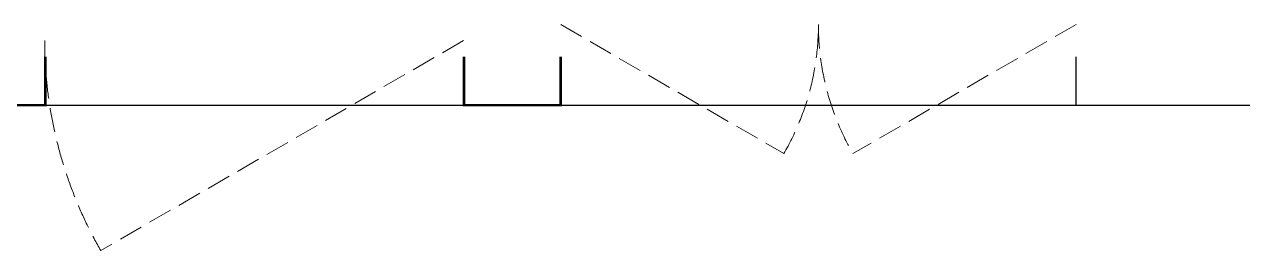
# Model space of a CAD drawing. Extents: x 2803505 to 5851001, y -1372902 to 24339.
# Drawn here: x 3433247 to 3437029, y -710023 to -709323 of the extents above; entities that cross this region are included whole.
import ezdxf

# ---------------------------------------------------------------- set-up
doc = ezdxf.new("R2010")
doc.units = 0
doc.header["$LTSCALE"] = 1000
doc.header["$MEASUREMENT"] = 0
doc.linetypes.add('DASH', pattern=[0.35, 0.25, -0.1])
doc.layers.get('0').update_dxf_attribs({"linetype": 'CONTINUOUS'})
doc.layers.add('!!电气', color=1, linetype='CONTINUOUS')
doc.layers.add('看线', color=185, linetype='CONTINUOUS')
doc.layers.add('WINDOW', color=146, linetype='CONTINUOUS', lineweight=20)

# ---------------------------------------------------------------- blocks, each defined once
blk = doc.blocks.new('A$C1C403CBE')
at = {"color": 252, "const_width": 8}
for points in [[(8350, -100), (8350, -250), (8650, -250), (8650, -100)], [(9950, -100), (9950, -250), (10250, -250), (10250, -100)]]:
    blk.add_lwpolyline(points, dxfattribs=at)
at = {"layer": 'WINDOW', "color": 252, "linetype": 'DASH', "ltscale": 0.3}
for points in [[(10250, 0), (10942.8, -400, 0.131652), (11050, 0)], [(11850, 0), (11157.2, -400, -0.131652), (11050, 0)], [(9948.1, -50), (8822.2, -700, -0.131652), (8648.1, -50)]]:
    blk.add_lwpolyline(points, format="xyb", dxfattribs=at)
at = {"layer": '看线', "color": 252, "ltscale": 0.5}
for points in [[(10250, -100), (10250, -250), (11850, -250), (11850, -100)], [(8650, -250), (9950, -250)], [(10250, -250), (14750, -250)]]:
    blk.add_lwpolyline(points, dxfattribs=at)

msp = doc.modelspace()

# ---------------------------------------------------------------- block references
at = {"layer": '!!电气'}
msp.add_blockref('A$C1C403CBE', (3424662.1, -709322.9), dxfattribs=at)

doc.saveas('drawing.dxf')
